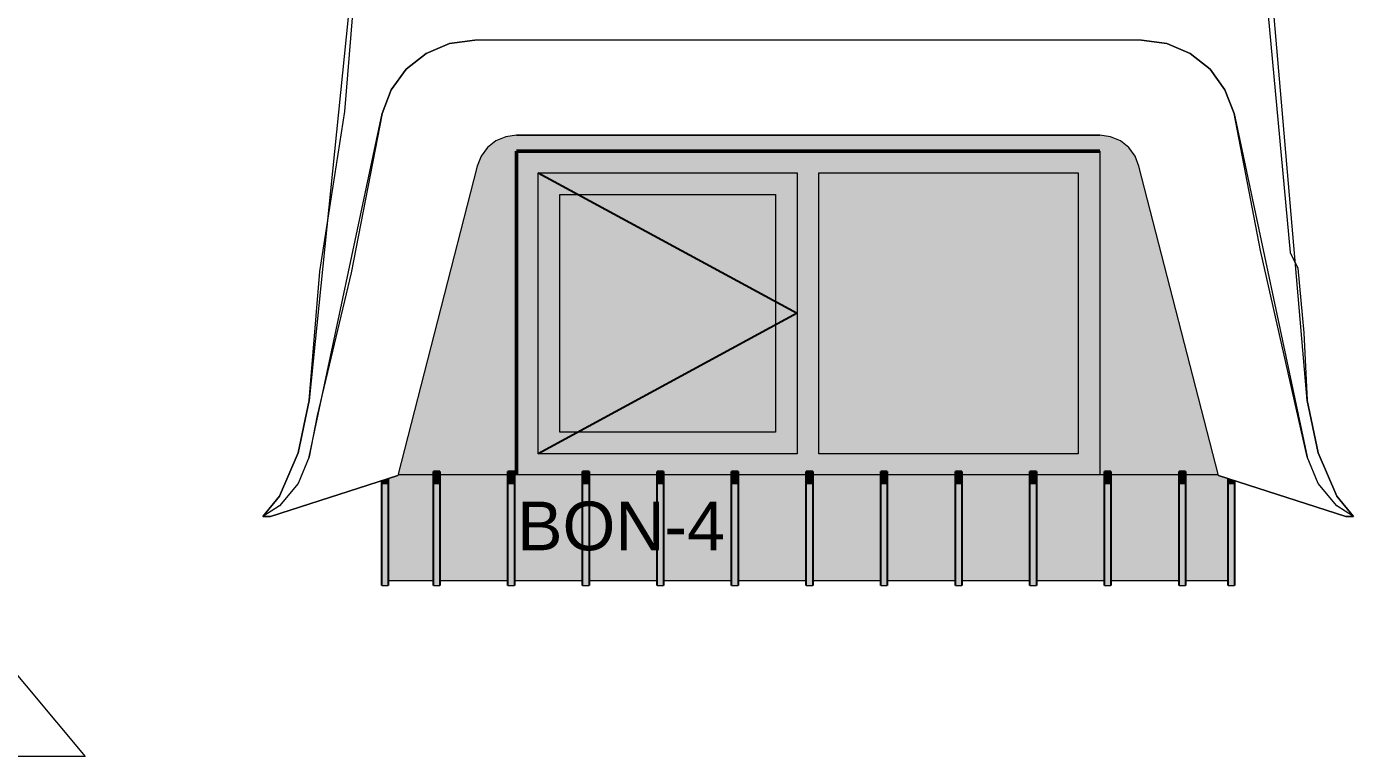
# Model space of a CAD drawing. Header units: millimetres. Extents: x -245 to 49755, y -245 to 41806.
# Drawn here: x 30722 to 32768, y 31062 to 32187 of the extents above; entities that cross this region are included whole.
import ezdxf

# ---------------------------------------------------------------- set-up
doc = ezdxf.new("R2010")
doc.units = ezdxf.units.MM
doc.linetypes.add('PUNKT2_S9', pattern=[1, 0, -1])
doc.layers.add('Standard', color=7, linetype='Continuous', lineweight=25)
doc.styles.add('ARIAL', font='arial.ttf')

msp = doc.modelspace()

# ---------------------------------------------------------------- hatches: boundary and pattern name
at = {"layer": 'Standard', "linetype": 'PUNKT2_S9', "lineweight": 25}
for color, points in [(250, [(31477.2, 31995.1), (32377.2, 31995.1), (32377.2, 31496.1), (32384.2, 31496.1), (32384.2, 31501.1), (32394.2, 31501.1), (32394.2, 31496.1), (32499.2, 31496.1), (32499.2, 31501.1), (32509.2, 31501.1), (32509.2, 31496.1), (32559.7, 31496.1), (32437.4, 31971.6), (32431.5, 31987.1), (32421.7, 32000.4), (32408.8, 32010.7), (32393.6, 32017.2), (32377.2, 32019.4), (31477.2, 32019.4), (31460.8, 32017.2), (31445.5, 32010.7), (31432.6, 32000.4), (31422.8, 31987.1), (31416.9, 31971.6), (31294.6, 31496.1), (31349.2, 31496.1), (31349.2, 31501.1), (31359.2, 31501.1), (31359.2, 31496.1), (31464.2, 31496.1), (31464.2, 31501.1), (31474.2, 31501.1), (31474.2, 31496.1), (31477.2, 31496.1)]), (250, [(31477.2, 31995.1), (31477.2, 31496.1), (31510.7, 31496.1), (31510.7, 31995.1)]), (250, [(31510.7, 31961.6), (32343.7, 31961.6), (32343.7, 31995.1), (31510.7, 31995.1)]), (250, [(32343.7, 31995.1), (32343.7, 31496.1), (32377.2, 31496.1), (32377.2, 31995.1)]), (250, [(31544.2, 31528.6), (31544.2, 31961.6), (31510.7, 31961.6), (31510.7, 31528.6)]), (250, [(31544.2, 31928.1), (31876.9, 31928.1), (31876.9, 31961.6), (31544.2, 31961.6)]), (250, [(31876.9, 31961.6), (31876.9, 31528.6), (31910.4, 31528.6), (31910.4, 31961.6)]), (250, [(31910.4, 31961.6), (31910.4, 31528.6), (31943.9, 31528.6), (31943.9, 31961.6)]), (254, [(31943.9, 31961.6), (31943.9, 31528.6), (32343.7, 31528.6), (32343.7, 31961.6)]), (254, [(31544.2, 31928.1), (31544.2, 31562.1), (31876.9, 31562.1), (31876.9, 31928.1)]), (250, [(31876.9, 31562.1), (31544.2, 31562.1), (31544.2, 31528.6), (31876.9, 31528.6)]), (250, [(32343.7, 31528.6), (31510.7, 31528.6), (31510.7, 31496.1), (31579.2, 31496.1), (31579.2, 31501.1), (31589.2, 31501.1), (31589.2, 31496.1), (31694.2, 31496.1), (31694.2, 31501.1), (31704.2, 31501.1), (31704.2, 31496.1), (31809.2, 31496.1), (31809.2, 31501.1), (31819.2, 31501.1), (31819.2, 31496.1), (31924.2, 31496.1), (31924.2, 31501.1), (31934.2, 31501.1), (31934.2, 31496.1), (32039.2, 31496.1), (32039.2, 31501.1), (32049.2, 31501.1), (32049.2, 31496.1), (32154.2, 31496.1), (32154.2, 31501.1), (32164.2, 31501.1), (32164.2, 31496.1), (32269.2, 31496.1), (32269.2, 31501.1), (32279.2, 31501.1), (32279.2, 31496.1), (32343.7, 31496.1)]), (251, [(31349.2, 31481.2), (31359.2, 31481.2), (31359.2, 31501.1), (31349.2, 31501.1)]), (251, [(31464.2, 31481.2), (31474.2, 31481.2), (31474.2, 31501.1), (31464.2, 31501.1)]), (251, [(31579.2, 31481.2), (31589.2, 31481.2), (31589.2, 31501.1), (31579.2, 31501.1)]), (251, [(31694.2, 31481.2), (31704.2, 31481.2), (31704.2, 31501.1), (31694.2, 31501.1)]), (251, [(31809.2, 31481.2), (31819.2, 31481.2), (31819.2, 31501.1), (31809.2, 31501.1)]), (251, [(31924.2, 31481.2), (31934.2, 31481.2), (31934.2, 31501.1), (31924.2, 31501.1)]), (251, [(32039.2, 31481.2), (32049.2, 31481.2), (32049.2, 31501.1), (32039.2, 31501.1)]), (251, [(32154.2, 31481.2), (32164.2, 31481.2), (32164.2, 31501.1), (32154.2, 31501.1)]), (251, [(32269.2, 31481.2), (32279.2, 31481.2), (32279.2, 31501.1), (32269.2, 31501.1)]), (251, [(32384.2, 31481.2), (32394.2, 31481.2), (32394.2, 31501.1), (32384.2, 31501.1)]), (251, [(32499.2, 31481.2), (32509.2, 31481.2), (32509.2, 31501.1), (32499.2, 31501.1)]), (251, [(31269.4, 31481.2), (31279.4, 31481.2), (31279.4, 31490.2), (31269.4, 31487)]), (250, [(31269.4, 31450.5), (31279.4, 31450.5), (31279.4, 31481.2), (31269.4, 31481.2)]), (250, [(31349.2, 31450.5), (31359.2, 31450.5), (31359.2, 31481.2), (31349.2, 31481.2)]), (250, [(31464.2, 31450.5), (31474.2, 31450.5), (31474.2, 31481.2), (31464.2, 31481.2)]), (250, [(31579.2, 31450.5), (31589.2, 31450.5), (31589.2, 31481.2), (31579.2, 31481.2)]), (250, [(31694.2, 31450.5), (31704.2, 31450.5), (31704.2, 31481.2), (31694.2, 31481.2)]), (250, [(31809.2, 31450.5), (31819.2, 31450.5), (31819.2, 31481.2), (31809.2, 31481.2)]), (250, [(31924.2, 31450.5), (31934.2, 31450.5), (31934.2, 31481.2), (31924.2, 31481.2)]), (250, [(32039.2, 31450.5), (32049.2, 31450.5), (32049.2, 31481.2), (32039.2, 31481.2)]), (250, [(32154.2, 31450.5), (32164.2, 31450.5), (32164.2, 31481.2), (32154.2, 31481.2)]), (250, [(32269.2, 31450.5), (32279.2, 31450.5), (32279.2, 31481.2), (32269.2, 31481.2)]), (250, [(32384.2, 31450.5), (32394.2, 31450.5), (32394.2, 31481.2), (32384.2, 31481.2)]), (250, [(32499.2, 31450.5), (32509.2, 31450.5), (32509.2, 31481.2), (32499.2, 31481.2)]), (251, [(32574.9, 31481.2), (32584.9, 31481.2), (32584.9, 31487), (32574.9, 31490.2)]), (250, [(32574.9, 31450.5), (32584.9, 31450.5), (32584.9, 31481.2), (32574.9, 31481.2)]), (250, [(31269.4, 31414.6), (31279.4, 31414.6), (31279.4, 31450.5), (31269.4, 31450.5)]), (250, [(31349.2, 31414.6), (31359.2, 31414.6), (31359.2, 31450.5), (31349.2, 31450.5)]), (250, [(31464.2, 31414.6), (31474.2, 31414.6), (31474.2, 31450.5), (31464.2, 31450.5)]), (250, [(31579.2, 31414.6), (31589.2, 31414.6), (31589.2, 31450.5), (31579.2, 31450.5)]), (250, [(31694.2, 31414.6), (31704.2, 31414.6), (31704.2, 31450.5), (31694.2, 31450.5)]), (250, [(31809.2, 31414.6), (31819.2, 31414.6), (31819.2, 31450.5), (31809.2, 31450.5)]), (250, [(31924.2, 31414.6), (31934.2, 31414.6), (31934.2, 31450.5), (31924.2, 31450.5)]), (250, [(32039.2, 31414.6), (32049.2, 31414.6), (32049.2, 31450.5), (32039.2, 31450.5)]), (250, [(32154.2, 31414.6), (32164.2, 31414.6), (32164.2, 31450.5), (32154.2, 31450.5)]), (250, [(32269.2, 31414.6), (32279.2, 31414.6), (32279.2, 31450.5), (32269.2, 31450.5)]), (250, [(32384.2, 31414.6), (32394.2, 31414.6), (32394.2, 31450.5), (32384.2, 31450.5)]), (250, [(32499.2, 31414.6), (32509.2, 31414.6), (32509.2, 31450.5), (32499.2, 31450.5)]), (250, [(32574.9, 31414.6), (32584.9, 31414.6), (32584.9, 31450.5), (32574.9, 31450.5)]), (250, [(31269.4, 31373.4), (31279.4, 31373.4), (31279.4, 31414.6), (31269.4, 31414.6)]), (250, [(31349.2, 31373.4), (31359.2, 31373.4), (31359.2, 31414.6), (31349.2, 31414.6)]), (250, [(31464.2, 31373.4), (31474.2, 31373.4), (31474.2, 31414.6), (31464.2, 31414.6)]), (250, [(31579.2, 31373.4), (31589.2, 31373.4), (31589.2, 31414.6), (31579.2, 31414.6)]), (250, [(31694.2, 31373.4), (31704.2, 31373.4), (31704.2, 31414.6), (31694.2, 31414.6)]), (250, [(31809.2, 31373.4), (31819.2, 31373.4), (31819.2, 31414.6), (31809.2, 31414.6)]), (250, [(31924.2, 31373.4), (31934.2, 31373.4), (31934.2, 31414.6), (31924.2, 31414.6)]), (250, [(32039.2, 31373.4), (32049.2, 31373.4), (32049.2, 31414.6), (32039.2, 31414.6)]), (250, [(32154.2, 31373.4), (32164.2, 31373.4), (32164.2, 31414.6), (32154.2, 31414.6)]), (250, [(32269.2, 31373.4), (32279.2, 31373.4), (32279.2, 31414.6), (32269.2, 31414.6)]), (250, [(32384.2, 31373.4), (32394.2, 31373.4), (32394.2, 31414.6), (32384.2, 31414.6)]), (250, [(32499.2, 31373.4), (32509.2, 31373.4), (32509.2, 31414.6), (32499.2, 31414.6)]), (250, [(32574.9, 31373.4), (32584.9, 31373.4), (32584.9, 31414.6), (32574.9, 31414.6)]), (250, [(31269.4, 31373.4), (31269.4, 31325.7), (31279.4, 31325.7), (31279.4, 31373.4)]), (250, [(31349.2, 31373.4), (31349.2, 31325.7), (31359.2, 31325.7), (31359.2, 31373.4)]), (250, [(31464.2, 31373.4), (31464.2, 31325.7), (31474.2, 31325.7), (31474.2, 31373.4)]), (250, [(31579.2, 31373.4), (31579.2, 31325.7), (31589.2, 31325.7), (31589.2, 31373.4)]), (250, [(31694.2, 31373.4), (31694.2, 31325.7), (31704.2, 31325.7), (31704.2, 31373.4)]), (250, [(31809.2, 31373.4), (31809.2, 31325.7), (31819.2, 31325.7), (31819.2, 31373.4)]), (250, [(31924.2, 31373.4), (31924.2, 31325.7), (31934.2, 31325.7), (31934.2, 31373.4)]), (250, [(32039.2, 31373.4), (32039.2, 31325.7), (32049.2, 31325.7), (32049.2, 31373.4)]), (250, [(32154.2, 31373.4), (32154.2, 31325.7), (32164.2, 31325.7), (32164.2, 31373.4)]), (250, [(32269.2, 31373.4), (32269.2, 31325.7), (32279.2, 31325.7), (32279.2, 31373.4)]), (250, [(32384.2, 31373.4), (32384.2, 31325.7), (32394.2, 31325.7), (32394.2, 31373.4)]), (250, [(32499.2, 31373.4), (32499.2, 31325.7), (32509.2, 31325.7), (32509.2, 31373.4)]), (250, [(32574.9, 31373.4), (32574.9, 31325.7), (32584.9, 31325.7), (32584.9, 31373.4)])]:
    msp.add_hatch(color=color, dxfattribs=at).paths.add_polyline_path(points)
h = msp.add_hatch(color=0, dxfattribs=at)
h.paths.add_polyline_path([(31279.4, 31476.6), (31349.2, 31476.6), (31349.2, 31496.1), (31294.6, 31496.1), (31294.4, 31495.1), (31279.4, 31490.2)])
h.paths.add_polyline_path([(32574.9, 31490.2), (32559.9, 31495.1), (32559.7, 31496.1), (32509.2, 31496.1), (32509.2, 31476.6), (32574.9, 31476.6)])
h.paths.add_polyline_path([(32499.2, 31476.6), (32499.2, 31496.1), (32394.2, 31496.1), (32394.2, 31476.6)])
h.paths.add_polyline_path([(32384.2, 31496.1), (32279.2, 31496.1), (32279.2, 31476.6), (32384.2, 31476.6)])
h.paths.add_polyline_path([(32269.2, 31476.6), (32269.2, 31496.1), (32164.2, 31496.1), (32164.2, 31476.6)])
h.paths.add_polyline_path([(32154.2, 31496.1), (32049.2, 31496.1), (32049.2, 31476.6), (32154.2, 31476.6)])
h.paths.add_polyline_path([(32039.2, 31476.6), (32039.2, 31496.1), (31934.2, 31496.1), (31934.2, 31476.6)])
h.paths.add_polyline_path([(31924.2, 31496.1), (31819.2, 31496.1), (31819.2, 31476.6), (31924.2, 31476.6)])
h.paths.add_polyline_path([(31809.2, 31476.6), (31809.2, 31496.1), (31704.2, 31496.1), (31704.2, 31476.6)])
h.paths.add_polyline_path([(31694.2, 31496.1), (31589.2, 31496.1), (31589.2, 31476.6), (31694.2, 31476.6)])
h.paths.add_polyline_path([(31579.2, 31476.6), (31579.2, 31496.1), (31474.2, 31496.1), (31474.2, 31476.6)])
h.paths.add_polyline_path([(31464.2, 31496.1), (31359.2, 31496.1), (31359.2, 31476.6), (31464.2, 31476.6)])
h = msp.add_hatch(color=0, dxfattribs=at)
h.paths.add_polyline_path([(31279.4, 31447), (31349.2, 31447), (31349.2, 31476.6), (31279.4, 31476.6)])
h.paths.add_polyline_path([(32574.9, 31476.6), (32509.2, 31476.6), (32509.2, 31447), (32574.9, 31447)])
h.paths.add_polyline_path([(32499.2, 31447), (32499.2, 31476.6), (32394.2, 31476.6), (32394.2, 31447)])
h.paths.add_polyline_path([(32384.2, 31476.6), (32279.2, 31476.6), (32279.2, 31447), (32384.2, 31447)])
h.paths.add_polyline_path([(32269.2, 31447), (32269.2, 31476.6), (32164.2, 31476.6), (32164.2, 31447)])
h.paths.add_polyline_path([(32154.2, 31476.6), (32049.2, 31476.6), (32049.2, 31447), (32154.2, 31447)])
h.paths.add_polyline_path([(32039.2, 31447), (32039.2, 31476.6), (31934.2, 31476.6), (31934.2, 31447)])
h.paths.add_polyline_path([(31924.2, 31476.6), (31819.2, 31476.6), (31819.2, 31447), (31924.2, 31447)])
h.paths.add_polyline_path([(31809.2, 31447), (31809.2, 31476.6), (31704.2, 31476.6), (31704.2, 31447)])
h.paths.add_polyline_path([(31694.2, 31476.6), (31589.2, 31476.6), (31589.2, 31447), (31694.2, 31447)])
h.paths.add_polyline_path([(31579.2, 31447), (31579.2, 31476.6), (31474.2, 31476.6), (31474.2, 31447)])
h.paths.add_polyline_path([(31464.2, 31476.6), (31359.2, 31476.6), (31359.2, 31447), (31464.2, 31447)])
h = msp.add_hatch(color=0, dxfattribs=at)
h.paths.add_polyline_path([(31279.4, 31412.7), (31349.2, 31412.7), (31349.2, 31447), (31279.4, 31447)])
h.paths.add_polyline_path([(32574.9, 31447), (32509.2, 31447), (32509.2, 31412.7), (32574.9, 31412.7)])
h.paths.add_polyline_path([(32499.2, 31412.7), (32499.2, 31447), (32394.2, 31447), (32394.2, 31412.7)])
h.paths.add_polyline_path([(32384.2, 31447), (32279.2, 31447), (32279.2, 31412.7), (32384.2, 31412.7)])
h.paths.add_polyline_path([(32269.2, 31412.7), (32269.2, 31447), (32164.2, 31447), (32164.2, 31412.7)])
h.paths.add_polyline_path([(32154.2, 31447), (32049.2, 31447), (32049.2, 31412.7), (32154.2, 31412.7)])
h.paths.add_polyline_path([(32039.2, 31412.7), (32039.2, 31447), (31934.2, 31447), (31934.2, 31412.7)])
h.paths.add_polyline_path([(31924.2, 31447), (31819.2, 31447), (31819.2, 31412.7), (31924.2, 31412.7)])
h.paths.add_polyline_path([(31809.2, 31412.7), (31809.2, 31447), (31704.2, 31447), (31704.2, 31412.7)])
h.paths.add_polyline_path([(31694.2, 31447), (31589.2, 31447), (31589.2, 31412.7), (31694.2, 31412.7)])
h.paths.add_polyline_path([(31579.2, 31412.7), (31579.2, 31447), (31474.2, 31447), (31474.2, 31412.7)])
h.paths.add_polyline_path([(31464.2, 31447), (31359.2, 31447), (31359.2, 31412.7), (31464.2, 31412.7)])
h = msp.add_hatch(color=0, dxfattribs=at)
h.paths.add_polyline_path([(31279.4, 31373.4), (31349.2, 31373.4), (31349.2, 31412.7), (31279.4, 31412.7)])
h.paths.add_polyline_path([(32574.9, 31412.7), (32509.2, 31412.7), (32509.2, 31373.4), (32574.9, 31373.4)])
h.paths.add_polyline_path([(32499.2, 31373.4), (32499.2, 31412.7), (32394.2, 31412.7), (32394.2, 31373.4)])
h.paths.add_polyline_path([(32384.2, 31373.4), (32384.2, 31412.7), (32279.2, 31412.7), (32279.2, 31373.4)])
h.paths.add_polyline_path([(32269.2, 31373.4), (32269.2, 31412.7), (32164.2, 31412.7), (32164.2, 31373.4)])
h.paths.add_polyline_path([(32154.2, 31373.4), (32154.2, 31412.7), (32049.2, 31412.7), (32049.2, 31373.4)])
h.paths.add_polyline_path([(32039.2, 31373.4), (32039.2, 31412.7), (31934.2, 31412.7), (31934.2, 31373.4)])
h.paths.add_polyline_path([(31924.2, 31373.4), (31924.2, 31412.7), (31819.2, 31412.7), (31819.2, 31373.4)])
h.paths.add_polyline_path([(31809.2, 31373.4), (31809.2, 31412.7), (31704.2, 31412.7), (31704.2, 31373.4)])
h.paths.add_polyline_path([(31694.2, 31373.4), (31694.2, 31412.7), (31589.2, 31412.7), (31589.2, 31373.4)])
h.paths.add_polyline_path([(31579.2, 31373.4), (31579.2, 31412.7), (31474.2, 31412.7), (31474.2, 31373.4)])
h.paths.add_polyline_path([(31464.2, 31373.4), (31464.2, 31412.7), (31359.2, 31412.7), (31359.2, 31373.4)])
h = msp.add_hatch(color=0, dxfattribs=at)
h.paths.add_polyline_path([(31279.4, 31373.4), (31279.4, 31333.2), (31349.2, 31333.2), (31349.2, 31373.4)])
h.paths.add_polyline_path([(32574.9, 31373.4), (32509.2, 31373.4), (32509.2, 31333.2), (32574.9, 31333.2)])
h.paths.add_polyline_path([(32394.2, 31333.2), (32499.2, 31333.2), (32499.2, 31373.4), (32394.2, 31373.4)])
h.paths.add_polyline_path([(32279.2, 31333.2), (32384.2, 31333.2), (32384.2, 31373.4), (32279.2, 31373.4)])
h.paths.add_polyline_path([(32164.2, 31333.2), (32269.2, 31333.2), (32269.2, 31373.4), (32164.2, 31373.4)])
h.paths.add_polyline_path([(32049.2, 31333.2), (32154.2, 31333.2), (32154.2, 31373.4), (32049.2, 31373.4)])
h.paths.add_polyline_path([(31934.2, 31333.2), (32039.2, 31333.2), (32039.2, 31373.4), (31934.2, 31373.4)])
h.paths.add_polyline_path([(31819.2, 31333.2), (31924.2, 31333.2), (31924.2, 31373.4), (31819.2, 31373.4)])
h.paths.add_polyline_path([(31704.2, 31333.2), (31809.2, 31333.2), (31809.2, 31373.4), (31704.2, 31373.4)])
h.paths.add_polyline_path([(31589.2, 31333.2), (31694.2, 31333.2), (31694.2, 31373.4), (31589.2, 31373.4)])
h.paths.add_polyline_path([(31474.2, 31333.2), (31579.2, 31333.2), (31579.2, 31373.4), (31474.2, 31373.4)])
h.paths.add_polyline_path([(31359.2, 31333.2), (31464.2, 31333.2), (31464.2, 31373.4), (31359.2, 31373.4)])

# ---------------------------------------------------------------- linework, layer by layer
at = {"layer": 'Standard', "color": 253, "linetype": 'Continuous', "lineweight": 18}
for p, q in [((31267.9, 32693.1), (31157.6, 31610.6)), ((32696.7, 31610.6), (32604.1, 32693.1)), ((31338.1, 32145.6), (31374.1, 32160.9)), ((31374.1, 32160.9), (31413, 32166.1)), ((32441.3, 32166.1), (31413, 32166.1)), ((32441.3, 32166.1), (32480.2, 32160.9)), ((32480.2, 32160.9), (32516.2, 32145.6)), ((31307.3, 32121.2), (31338.1, 32145.6)), ((32516.2, 32145.6), (32547, 32121.2)), ((31284.2, 32089.6), (31307.3, 32121.2)), ((32547, 32121.2), (32570.1, 32089.6)), ((31270.2, 32053), (31284.2, 32089.6)), ((32570.1, 32089.6), (32584.1, 32053)), ((31157.6, 31524), (31270.2, 32053)), ((32584.1, 32053), (32696.7, 31524)), ((31445.5, 32010.7), (31432.6, 32000.4)), ((31460.8, 32017.2), (31445.5, 32010.7)), ((31477.2, 32019.4), (31460.8, 32017.2)), ((31477.2, 32019.4), (32377.2, 32019.4)), ((32393.6, 32017.2), (32377.2, 32019.4)), ((32408.8, 32010.7), (32393.6, 32017.2)), ((32421.7, 32000.4), (32408.8, 32010.7)), ((31432.6, 32000.4), (31422.8, 31987.1)), ((32431.5, 31987.1), (32421.7, 32000.4)), ((31416.9, 31971.6), (31294.4, 31495.1)), ((31422.8, 31987.1), (31416.9, 31971.6)), ((32437.4, 31971.6), (32431.5, 31987.1)), ((32559.9, 31495.1), (32437.4, 31971.6)), ((31157.6, 31610.6), (31140.7, 31530)), ((32713.6, 31530), (32696.7, 31610.6)), ((30408.2, 31543.6), (30812.2, 31062.1)), ((31140.7, 31530), (31111.9, 31463.4)), ((31157.6, 31524), (31140.7, 31482.5)), ((32713.6, 31482.5), (32696.7, 31524)), ((32742.4, 31463.4), (32713.6, 31530)), ((31097.7, 31431.9), (31294.4, 31495.1)), ((31140.7, 31482.5), (31111.9, 31448.1)), ((32559.9, 31495.1), (32756.6, 31431.9)), ((32742.4, 31448.1), (32713.6, 31482.5)), ((31111.9, 31463.4), (31086.1, 31431.9)), ((32768.2, 31431.9), (32742.4, 31463.4)), ((31111.9, 31448.1), (31086.1, 31431.9)), ((32768.2, 31431.9), (32742.4, 31448.1)), ((31086.1, 31431.9), (31097.7, 31431.9)), ((32756.6, 31431.9), (32768.2, 31431.9)), ((31279.4, 31333.2), (31349.2, 31333.2)), ((31359.2, 31333.2), (31464.2, 31333.2)), ((31474.2, 31333.2), (31579.2, 31333.2)), ((31589.2, 31333.2), (31694.2, 31333.2)), ((31704.2, 31333.2), (31809.2, 31333.2)), ((31819.2, 31333.2), (31924.2, 31333.2)), ((31934.2, 31333.2), (32039.2, 31333.2)), ((32049.2, 31333.2), (32154.2, 31333.2)), ((32164.2, 31333.2), (32269.2, 31333.2)), ((32279.2, 31333.2), (32384.2, 31333.2)), ((32394.2, 31333.2), (32499.2, 31333.2)), ((32509.2, 31333.2), (32574.9, 31333.2)), ((31269.4, 31325.7), (31279.4, 31325.7)), ((31349.2, 31325.7), (31359.2, 31325.7)), ((31464.2, 31325.7), (31474.2, 31325.7)), ((31579.2, 31325.7), (31589.2, 31325.7)), ((31694.2, 31325.7), (31704.2, 31325.7)), ((31809.2, 31325.7), (31819.2, 31325.7)), ((31924.2, 31325.7), (31934.2, 31325.7)), ((32039.2, 31325.7), (32049.2, 31325.7)), ((32154.2, 31325.7), (32164.2, 31325.7)), ((32269.2, 31325.7), (32279.2, 31325.7)), ((32384.2, 31325.7), (32394.2, 31325.7)), ((32499.2, 31325.7), (32509.2, 31325.7)), ((32574.9, 31325.7), (32584.9, 31325.7)), ((30812.2, 31062.1), (30629.4, 31062.1))]:
    msp.add_line(p, q, dxfattribs=at)
at = {"layer": 'Standard', "color": 7, "linetype": 'Continuous', "lineweight": 18}
for p, q in [((31212.7, 32055.9), (31257, 32595.4)), ((32626.5, 32311.8), (32652.1, 32038)), ((31374.1, 32160.9), (31338.1, 32145.6)), ((31413, 32166.1), (31374.1, 32160.9)), ((32441.3, 32166.1), (31413, 32166.1)), ((32480.2, 32160.9), (32441.3, 32166.1)), ((32516.2, 32145.6), (32480.2, 32160.9)), ((31338.1, 32145.6), (31307.3, 32121.2)), ((32547, 32121.2), (32516.2, 32145.6)), ((31307.3, 32121.2), (31284.2, 32089.6)), ((32570.1, 32089.6), (32547, 32121.2)), ((31284.2, 32089.6), (31270.2, 32053)), ((32584.1, 32053), (32570.1, 32089.6)), ((31174.2, 31809.7), (31212.7, 32055.9)), ((31270.2, 32053), (31222.5, 31807.6)), ((32625.1, 31842.1), (32584.1, 32053)), ((32652.1, 32038), (32670.7, 31838.9)), ((31445.5, 32010.7), (31432.6, 32000.4)), ((31460.8, 32017.2), (31445.5, 32010.7)), ((31477.2, 32019.4), (31460.8, 32017.2)), ((32377.2, 32019.4), (31477.2, 32019.4)), ((32393.6, 32017.2), (32377.2, 32019.4)), ((32408.8, 32010.7), (32393.6, 32017.2)), ((32421.7, 32000.4), (32408.8, 32010.7)), ((31432.6, 32000.4), (31422.8, 31987.1)), ((32431.5, 31987.1), (32421.7, 32000.4)), ((31416.9, 31971.6), (31294.4, 31495.1)), ((31422.8, 31987.1), (31416.9, 31971.6)), ((32437.4, 31971.6), (32431.5, 31987.1)), ((32559.9, 31495.1), (32437.4, 31971.6)), ((32696.7, 31524), (32625.1, 31842.1)), ((32670.7, 31838.9), (32682.3, 31814.4)), ((31157.6, 31610.6), (31174.2, 31809.7)), ((31222.5, 31807.6), (31170, 31587.7)), ((32682.3, 31814.4), (32691.7, 31714.9)), ((32691.7, 31714.9), (32696.7, 31610.6)), ((31140.7, 31530), (31157.6, 31610.6)), ((32696.7, 31610.6), (32713.6, 31530)), ((31170, 31587.7), (31157.6, 31524)), ((31111.9, 31463.4), (31140.7, 31530)), ((31157.6, 31524), (31140.7, 31482.5)), ((32713.6, 31482.5), (32696.7, 31524)), ((32713.6, 31530), (32742.4, 31463.4)), ((31294.4, 31495.1), (31097.7, 31431.9)), ((31140.7, 31482.5), (31111.9, 31448.1)), ((32756.6, 31431.9), (32559.9, 31495.1)), ((32742.4, 31448.1), (32713.6, 31482.5)), ((31086.1, 31431.9), (31111.9, 31463.4)), ((32742.4, 31463.4), (32768.2, 31431.9)), ((31111.9, 31448.1), (31086.1, 31431.9)), ((32768.2, 31431.9), (32742.4, 31448.1)), ((31097.7, 31431.9), (31086.1, 31431.9)), ((32768.2, 31431.9), (32756.6, 31431.9))]:
    msp.add_line(p, q, dxfattribs=at)
at = {"layer": 'Standard', "color": 7, "linetype": 'Continuous', "lineweight": 50}
for q in [(32377.2, 31995.1), (31477.2, 31496.1)]:
    msp.add_line((31477.2, 31995.1), q, dxfattribs=at)
at = {"layer": 'Standard', "color": 96, "linetype": 'Continuous', "lineweight": 18}
for p, q in [((31477.2, 31995.1), (31477.2, 31496.1)), ((32377.2, 31995.1), (32377.2, 31496.1))]:
    msp.add_line(p, q, dxfattribs=at)
at = {"layer": 'Standard', "color": 51, "linetype": 'Continuous', "lineweight": 18}
for p, q in [((31510.7, 31961.6), (31910.4, 31961.6)), ((31510.7, 31528.6), (31510.7, 31961.6)), ((31910.4, 31961.6), (31910.4, 31528.6)), ((31943.9, 31961.6), (32343.7, 31961.6)), ((31943.9, 31528.6), (31943.9, 31961.6)), ((32343.7, 31961.6), (32343.7, 31528.6)), ((31544.2, 31928.1), (31876.9, 31928.1)), ((31544.2, 31562.1), (31544.2, 31928.1)), ((31876.9, 31928.1), (31876.9, 31562.1)), ((31876.9, 31562.1), (31544.2, 31562.1)), ((31910.4, 31528.6), (31510.7, 31528.6)), ((32343.7, 31528.6), (31943.9, 31528.6))]:
    msp.add_line(p, q, dxfattribs=at)
at = {"layer": 'Standard', "color": 7, "linetype": 'Continuous', "lineweight": -3}
for p, q in [((31510.7, 31961.6), (31910.4, 31745.1)), ((31910.4, 31745.1), (31510.7, 31528.6)), ((31359.2, 31501.1), (31349.2, 31501.1)), ((31349.2, 31481.2), (31349.2, 31501.1)), ((31359.2, 31501.1), (31359.2, 31481.2)), ((31474.2, 31501.1), (31464.2, 31501.1)), ((31464.2, 31481.2), (31464.2, 31501.1)), ((31474.2, 31501.1), (31474.2, 31481.2)), ((31589.2, 31501.1), (31579.2, 31501.1)), ((31579.2, 31481.2), (31579.2, 31501.1)), ((31589.2, 31501.1), (31589.2, 31481.2)), ((31704.2, 31501.1), (31694.2, 31501.1)), ((31694.2, 31481.2), (31694.2, 31501.1)), ((31704.2, 31501.1), (31704.2, 31481.2)), ((31819.2, 31501.1), (31809.2, 31501.1)), ((31809.2, 31481.2), (31809.2, 31501.1)), ((31819.2, 31501.1), (31819.2, 31481.2)), ((31934.2, 31501.1), (31924.2, 31501.1)), ((31924.2, 31481.2), (31924.2, 31501.1)), ((31934.2, 31501.1), (31934.2, 31481.2)), ((32049.2, 31501.1), (32039.2, 31501.1)), ((32039.2, 31481.2), (32039.2, 31501.1)), ((32049.2, 31501.1), (32049.2, 31481.2)), ((32164.2, 31501.1), (32154.2, 31501.1)), ((32154.2, 31481.2), (32154.2, 31501.1)), ((32164.2, 31501.1), (32164.2, 31481.2)), ((32279.2, 31501.1), (32269.2, 31501.1)), ((32269.2, 31481.2), (32269.2, 31501.1)), ((32279.2, 31501.1), (32279.2, 31481.2)), ((32394.2, 31501.1), (32384.2, 31501.1)), ((32384.2, 31481.2), (32384.2, 31501.1)), ((32394.2, 31501.1), (32394.2, 31481.2)), ((32509.2, 31501.1), (32499.2, 31501.1)), ((32499.2, 31481.2), (32499.2, 31501.1)), ((32509.2, 31501.1), (32509.2, 31481.2)), ((31269.4, 31481.2), (31269.4, 31487)), ((31269.4, 31450.5), (31269.4, 31481.2)), ((31279.4, 31490.2), (31279.4, 31481.2)), ((31279.4, 31481.2), (31279.4, 31450.5)), ((31349.2, 31450.5), (31349.2, 31481.2)), ((31359.2, 31481.2), (31359.2, 31450.5)), ((31464.2, 31450.5), (31464.2, 31481.2)), ((31474.2, 31481.2), (31474.2, 31450.5)), ((31579.2, 31450.5), (31579.2, 31481.2)), ((31589.2, 31481.2), (31589.2, 31450.5)), ((31694.2, 31450.5), (31694.2, 31481.2)), ((31704.2, 31481.2), (31704.2, 31450.5)), ((31809.2, 31450.5), (31809.2, 31481.2)), ((31819.2, 31481.2), (31819.2, 31450.5)), ((31924.2, 31450.5), (31924.2, 31481.2)), ((31934.2, 31481.2), (31934.2, 31450.5)), ((32039.2, 31450.5), (32039.2, 31481.2)), ((32049.2, 31481.2), (32049.2, 31450.5)), ((32154.2, 31450.5), (32154.2, 31481.2)), ((32164.2, 31481.2), (32164.2, 31450.5)), ((32269.2, 31450.5), (32269.2, 31481.2)), ((32279.2, 31481.2), (32279.2, 31450.5)), ((32384.2, 31450.5), (32384.2, 31481.2)), ((32394.2, 31481.2), (32394.2, 31450.5)), ((32499.2, 31450.5), (32499.2, 31481.2)), ((32509.2, 31481.2), (32509.2, 31450.5)), ((32574.9, 31481.2), (32574.9, 31490.2)), ((32574.9, 31450.5), (32574.9, 31481.2)), ((32584.9, 31487), (32584.9, 31481.2)), ((32584.9, 31481.2), (32584.9, 31450.5)), ((31269.4, 31414.6), (31269.4, 31450.5)), ((31279.4, 31450.5), (31279.4, 31414.6)), ((31349.2, 31414.6), (31349.2, 31450.5)), ((31359.2, 31450.5), (31359.2, 31414.6)), ((31464.2, 31414.6), (31464.2, 31450.5)), ((31474.2, 31450.5), (31474.2, 31414.6)), ((31579.2, 31414.6), (31579.2, 31450.5)), ((31589.2, 31450.5), (31589.2, 31414.6)), ((31694.2, 31414.6), (31694.2, 31450.5)), ((31704.2, 31450.5), (31704.2, 31414.6)), ((31809.2, 31414.6), (31809.2, 31450.5)), ((31819.2, 31450.5), (31819.2, 31414.6)), ((31924.2, 31414.6), (31924.2, 31450.5)), ((31934.2, 31450.5), (31934.2, 31414.6)), ((32039.2, 31414.6), (32039.2, 31450.5)), ((32049.2, 31450.5), (32049.2, 31414.6)), ((32154.2, 31414.6), (32154.2, 31450.5)), ((32164.2, 31450.5), (32164.2, 31414.6)), ((32269.2, 31414.6), (32269.2, 31450.5)), ((32279.2, 31450.5), (32279.2, 31414.6)), ((32384.2, 31414.6), (32384.2, 31450.5)), ((32394.2, 31450.5), (32394.2, 31414.6)), ((32499.2, 31414.6), (32499.2, 31450.5)), ((32509.2, 31450.5), (32509.2, 31414.6)), ((32574.9, 31414.6), (32574.9, 31450.5)), ((32584.9, 31450.5), (32584.9, 31414.6)), ((31269.4, 31373.4), (31269.4, 31414.6)), ((31279.4, 31414.6), (31279.4, 31373.4)), ((31349.2, 31373.4), (31349.2, 31414.6)), ((31359.2, 31414.6), (31359.2, 31373.4)), ((31464.2, 31373.4), (31464.2, 31414.6)), ((31474.2, 31414.6), (31474.2, 31373.4)), ((31579.2, 31373.4), (31579.2, 31414.6)), ((31589.2, 31414.6), (31589.2, 31373.4)), ((31694.2, 31373.4), (31694.2, 31414.6)), ((31704.2, 31414.6), (31704.2, 31373.4)), ((31809.2, 31373.4), (31809.2, 31414.6)), ((31819.2, 31414.6), (31819.2, 31373.4)), ((31924.2, 31373.4), (31924.2, 31414.6)), ((31934.2, 31414.6), (31934.2, 31373.4)), ((32039.2, 31373.4), (32039.2, 31414.6)), ((32049.2, 31414.6), (32049.2, 31373.4)), ((32154.2, 31373.4), (32154.2, 31414.6)), ((32164.2, 31414.6), (32164.2, 31373.4)), ((32269.2, 31373.4), (32269.2, 31414.6)), ((32279.2, 31414.6), (32279.2, 31373.4)), ((32384.2, 31373.4), (32384.2, 31414.6)), ((32394.2, 31414.6), (32394.2, 31373.4)), ((32499.2, 31373.4), (32499.2, 31414.6)), ((32509.2, 31414.6), (32509.2, 31373.4)), ((32574.9, 31373.4), (32574.9, 31414.6)), ((32584.9, 31414.6), (32584.9, 31373.4)), ((31269.4, 31325.7), (31269.4, 31373.4)), ((31279.4, 31373.4), (31279.4, 31325.7)), ((31349.2, 31325.7), (31349.2, 31373.4)), ((31359.2, 31373.4), (31359.2, 31325.7)), ((31464.2, 31325.7), (31464.2, 31373.4)), ((31474.2, 31373.4), (31474.2, 31325.7)), ((31579.2, 31325.7), (31579.2, 31373.4)), ((31589.2, 31373.4), (31589.2, 31325.7)), ((31694.2, 31325.7), (31694.2, 31373.4)), ((31704.2, 31373.4), (31704.2, 31325.7)), ((31809.2, 31325.7), (31809.2, 31373.4)), ((31819.2, 31373.4), (31819.2, 31325.7)), ((31924.2, 31325.7), (31924.2, 31373.4)), ((31934.2, 31373.4), (31934.2, 31325.7)), ((32039.2, 31325.7), (32039.2, 31373.4)), ((32049.2, 31373.4), (32049.2, 31325.7)), ((32154.2, 31325.7), (32154.2, 31373.4)), ((32164.2, 31373.4), (32164.2, 31325.7)), ((32269.2, 31325.7), (32269.2, 31373.4)), ((32279.2, 31373.4), (32279.2, 31325.7)), ((32384.2, 31325.7), (32384.2, 31373.4)), ((32394.2, 31373.4), (32394.2, 31325.7)), ((32499.2, 31325.7), (32499.2, 31373.4)), ((32509.2, 31373.4), (32509.2, 31325.7)), ((32574.9, 31325.7), (32574.9, 31373.4)), ((32584.9, 31373.4), (32584.9, 31325.7))]:
    msp.add_line(p, q, dxfattribs=at)
at = {"layer": 'Standard', "color": 59, "linetype": 'Continuous', "lineweight": 18}
for p, q in [((31349.2, 31496.1), (31294.6, 31496.1)), ((31464.2, 31496.1), (31359.2, 31496.1)), ((31579.2, 31496.1), (31474.2, 31496.1)), ((31694.2, 31496.1), (31589.2, 31496.1)), ((31809.2, 31496.1), (31704.2, 31496.1)), ((31924.2, 31496.1), (31819.2, 31496.1)), ((32039.2, 31496.1), (31934.2, 31496.1)), ((32154.2, 31496.1), (32049.2, 31496.1)), ((32269.2, 31496.1), (32164.2, 31496.1)), ((32384.2, 31496.1), (32279.2, 31496.1)), ((32499.2, 31496.1), (32394.2, 31496.1)), ((32559.7, 31496.1), (32509.2, 31496.1))]:
    msp.add_line(p, q, dxfattribs=at)

# ---------------------------------------------------------------- texts
at = {"layer": 'Standard', "color": 7, "linetype": 'Continuous', "lineweight": -3, "insert": (31478.5, 31378.8), "char_height": 75, "width": 358.77, "attachment_point": 7, "style": 'ARIAL'}
msp.add_mtext('\\W1.00;BON-4', dxfattribs=at)

doc.saveas('drawing.dxf')
